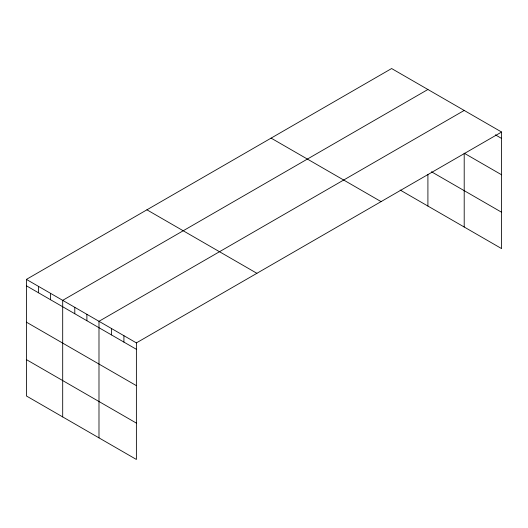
<?xml version="1.0" encoding="UTF-8"?>
<svg xmlns="http://www.w3.org/2000/svg" width="528" height="528" viewBox="0 0 528 528"><rect width="100%" height="100%" fill="white"/><g stroke="black" fill="none" stroke-linecap="round" stroke-linejoin="round"><path stroke-width="0.79" d="M501.6 132.033L391.618 68.541L26.4 279.398L26.4 395.967L136.382 459.459L136.382 342.89L501.6 132.033L501.6 248.602L400.158 190.04M427.911 89.489L62.693 300.346L62.693 416.915M464.204 110.444L98.987 321.301L98.987 437.87M495.37 134.845L501.6 138.442M501.6 174.794L464.204 153.206L464.204 227.014M431.468 171.765L501.6 212.249M271.095 138.118L381.077 201.617M146.923 209.814L256.905 273.313M26.4 279.398L136.382 342.89M26.4 285.8L136.382 349.298M26.4 322.153L136.382 385.651M26.4 359.608L136.382 423.106M427.911 174.557L427.911 206.059M123.915 335.696L123.915 342.104M111.454 328.502L111.454 334.904M86.889 314.318L86.889 320.727M74.791 307.336L74.791 313.738M50.596 293.363L50.596 299.772M38.498 286.381L38.498 292.789"/></g></svg>
